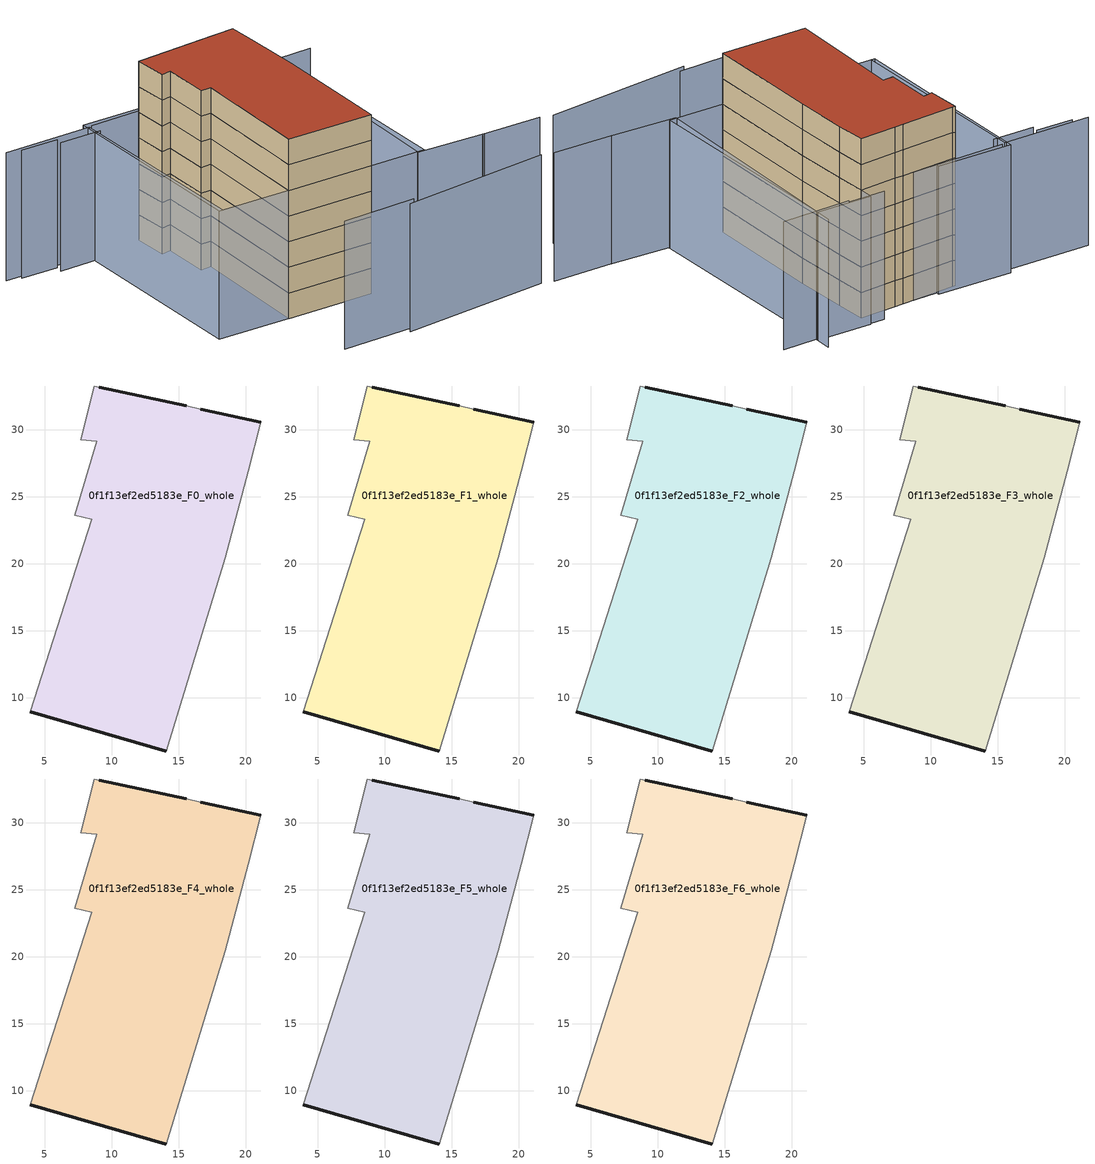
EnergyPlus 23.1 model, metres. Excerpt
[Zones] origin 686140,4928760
0f1f13ef2ed5183e_F0_whole
 floor ground (EU_floor_Construction): 21.12,30.56 20.18,26.91 18.48,20.44 14.09,6.03 3.93,8.95 8.51,23.31 7.26,23.63 8.9,29.14 7.7,29.23 8.72,33.25 9.08,33.14 15.55,31.76 16.66,31.52 z0
 wall outside (EU_wall_Construction): 21.12,30.56 16.66,31.52 / 15.55,31.76 9.08,33.14 / 3.93,8.95 14.09,6.03 z0:3
 wall adiabatic (EU_wall_Construction): 14.09,6.03 18.48,20.44 20.18,26.91 21.12,30.56 / 16.66,31.52 15.55,31.76 / 9.08,33.14 8.72,33.25 7.7,29.23 8.9,29.14 7.26,23.63 8.51,23.31 3.93,8.95 z0:3
0f1f13ef2ed5183e_F1_whole
 floor to 0f1f13ef2ed5183e_F0_whole (EU_floor_Construction): 21.12,30.56 20.18,26.91 18.48,20.44 14.09,6.03 3.93,8.95 8.51,23.31 7.26,23.63 8.9,29.14 7.7,29.23 8.72,33.25 9.08,33.14 15.55,31.76 16.66,31.52 z3
 wall outside (EU_wall_Construction): 21.12,30.56 16.66,31.52 / 15.55,31.76 9.08,33.14 / 3.93,8.95 14.09,6.03 z3:6
 wall adiabatic (EU_wall_Construction): 14.09,6.03 18.48,20.44 20.18,26.91 21.12,30.56 / 16.66,31.52 15.55,31.76 / 9.08,33.14 8.72,33.25 7.7,29.23 8.9,29.14 7.26,23.63 8.51,23.31 3.93,8.95 z3:6
0f1f13ef2ed5183e_F2_whole
 floor to 0f1f13ef2ed5183e_F1_whole (EU_floor_Construction): 21.12,30.56 20.18,26.91 18.48,20.44 14.09,6.03 3.93,8.95 8.51,23.31 7.26,23.63 8.9,29.14 7.7,29.23 8.72,33.25 9.08,33.14 15.55,31.76 16.66,31.52 z6
 wall outside (EU_wall_Construction): 21.12,30.56 16.66,31.52 / 15.55,31.76 9.08,33.14 / 3.93,8.95 14.09,6.03 z6:9
 wall adiabatic (EU_wall_Construction): 14.09,6.03 18.48,20.44 20.18,26.91 21.12,30.56 / 16.66,31.52 15.55,31.76 / 9.08,33.14 8.72,33.25 7.7,29.23 8.9,29.14 7.26,23.63 8.51,23.31 3.93,8.95 z6:9
0f1f13ef2ed5183e_F3_whole
 floor to 0f1f13ef2ed5183e_F2_whole (EU_floor_Construction): 21.12,30.56 20.18,26.91 18.48,20.44 14.09,6.03 3.93,8.95 8.51,23.31 7.26,23.63 8.9,29.14 7.7,29.23 8.72,33.25 9.08,33.14 15.55,31.76 16.66,31.52 z9
 wall outside (EU_wall_Construction): 21.12,30.56 16.66,31.52 / 15.55,31.76 9.08,33.14 / 3.93,8.95 14.09,6.03 z9:12
 wall adiabatic (EU_wall_Construction): 14.09,6.03 18.48,20.44 20.18,26.91 21.12,30.56 / 16.66,31.52 15.55,31.76 / 9.08,33.14 8.72,33.25 7.7,29.23 8.9,29.14 7.26,23.63 8.51,23.31 3.93,8.95 z9:12
0f1f13ef2ed5183e_F4_whole
 floor to 0f1f13ef2ed5183e_F3_whole (EU_floor_Construction): 21.12,30.56 20.18,26.91 18.48,20.44 14.09,6.03 3.93,8.95 8.51,23.31 7.26,23.63 8.9,29.14 7.7,29.23 8.72,33.25 9.08,33.14 15.55,31.76 16.66,31.52 z12
 wall outside (EU_wall_Construction): 21.12,30.56 16.66,31.52 / 15.55,31.76 9.08,33.14 / 3.93,8.95 14.09,6.03 z12:15
 wall adiabatic (EU_wall_Construction): 14.09,6.03 18.48,20.44 20.18,26.91 21.12,30.56 / 16.66,31.52 15.55,31.76 / 9.08,33.14 8.72,33.25 7.7,29.23 8.9,29.14 7.26,23.63 8.51,23.31 3.93,8.95 z12:15
0f1f13ef2ed5183e_F5_whole
 floor to 0f1f13ef2ed5183e_F4_whole (EU_floor_Construction): 21.12,30.56 20.18,26.91 18.48,20.44 14.09,6.03 3.93,8.95 8.51,23.31 7.26,23.63 8.9,29.14 7.7,29.23 8.72,33.25 9.08,33.14 15.55,31.76 16.66,31.52 z15
 wall outside (EU_wall_Construction): 21.12,30.56 16.66,31.52 / 15.55,31.76 9.08,33.14 / 3.93,8.95 14.09,6.03 z15:18
 wall adiabatic (EU_wall_Construction): 14.09,6.03 18.48,20.44 20.18,26.91 21.12,30.56 / 16.66,31.52 15.55,31.76 / 9.08,33.14 8.72,33.25 7.7,29.23 8.9,29.14 7.26,23.63 8.51,23.31 3.93,8.95 z15:18
0f1f13ef2ed5183e_F6_whole
 floor to 0f1f13ef2ed5183e_F5_whole (EU_floor_Construction): 21.12,30.56 20.18,26.91 18.48,20.44 14.09,6.03 3.93,8.95 8.51,23.31 7.26,23.63 8.9,29.14 7.7,29.23 8.72,33.25 9.08,33.14 15.55,31.76 16.66,31.52 z18
 wall outside (EU_wall_Construction): 21.12,30.56 16.66,31.52 / 15.55,31.76 9.08,33.14 / 3.93,8.95 14.09,6.03 z18:21
 wall adiabatic (EU_wall_Construction): 14.09,6.03 18.48,20.44 20.18,26.91 21.12,30.56 / 16.66,31.52 15.55,31.76 / 9.08,33.14 8.72,33.25 7.7,29.23 8.9,29.14 7.26,23.63 8.51,23.31 3.93,8.95 z18:21
 roof outside (EU_roof_Construction): 14.09,6.03 18.48,20.44 20.18,26.91 21.12,30.56 16.66,31.52 15.55,31.76 9.08,33.14 8.72,33.25 7.7,29.23 8.9,29.14 7.26,23.63 8.51,23.31 3.93,8.95 z21
shading: 9.53,-2.98 27.45,-6.21 / 1.82,-0.33 10.66,-2.57 / 34.52,-0.3 27.5,1.75 / 27.67,1.7 19.76,4.23 / 19.76,4.23 28.77,32.3 / -7.76,37.94 2.55,35.02 / 2.55,35.02 -4.11,11.5 / 32.21,29.07 23.95,31.19 / 24,31.4 19.76,32.59 / 19.86,30.63 3.06,35.04 / 2.64,33.58 -2.29,34.97 / -1.88,35.74 -6.27,37 / 14.09,6.03 21.61,32.26 / 21.61,32.26 28.15,30.38 / 28.15,30.38 20.63,4.16 / 20.63,4.16 14.09,6.03 / -4.6,11.47 2.6,35.83 / 2.6,35.83 11.44,33.22 / 11.44,33.22 4.24,8.86 / 4.24,8.86 -4.6,11.47 z0:15
[Building]
EU S2 Campaign: North Axis=0; Terrain=City; Solar Distribution=FullExterior
[Site:Location]
Bologna: Latitude=44.5; Longitude=11.25; Time Zone=1; Elevation=37
[SizingPeriod:WeatherFileDays]
AnnualSizingPeriod: Begin Month=1; Begin Day of Month=1; End Month=12; End Day of Month=31; Day of Week for Start Day=Monday; Use Weather File Daylight Saving Period=No; Use Weather File Rain and Snow Indicators=No
[MATERIAL]
EU_InternalMass_Material: Roughness=MediumRough; Thickness=0.1; Conductivity=1; Density=1800; Specific Heat=900; Thermal Absorptance=0.9; Solar Absorptance=0.7; Visible Absorptance=0.7
[MATERIAL:NOMASS] Roughness=MediumRough; Thermal Absorptance=0.9; Solar Absorptance=0.7; Visible Absorptance=0.7
Name | Thermal Resistance
EU_wall_NoMass | 0.905828
EU_roof_NoMass | 0.37593
EU_floor_NoMass | 0.67114
[CONSTRUCTION]
EU_wall_Construction: EU_wall_NoMass
EU_roof_Construction: EU_roof_NoMass
EU_floor_Construction: EU_floor_NoMass
EU_InternalMass_Construction: EU_InternalMass_Material
[ZONE] Type=1; Multiplier=1; Ceiling Height=autocalculate; Floor Area=autocalculate; Part of Total Floor Area=Yes
Name | Volume
0f1f13ef2ed5183e_F0_whole | 835.875
0f1f13ef2ed5183e_F1_whole; 0f1f13ef2ed5183e_F2_whole; 0f1f13ef2ed5183e_F3_whole; 0f1f13ef2ed5183e_F4_whole; 0f1f13ef2ed5183e_F5_whole; 0f1f13ef2ed5183e_F6_whole | 835.874
[INTERNALMASS] Construction=EU_InternalMass_Construction; Surface Area=251.521
Name | Zone or ZoneList
0f1f13ef2ed5183e_F0_whole_EU_InternalMass | 0f1f13ef2ed5183e_F0_whole
0f1f13ef2ed5183e_F1_whole_EU_InternalMass | 0f1f13ef2ed5183e_F1_whole
0f1f13ef2ed5183e_F2_whole_EU_InternalMass | 0f1f13ef2ed5183e_F2_whole
0f1f13ef2ed5183e_F3_whole_EU_InternalMass | 0f1f13ef2ed5183e_F3_whole
0f1f13ef2ed5183e_F4_whole_EU_InternalMass | 0f1f13ef2ed5183e_F4_whole
0f1f13ef2ed5183e_F5_whole_EU_InternalMass | 0f1f13ef2ed5183e_F5_whole
0f1f13ef2ed5183e_F6_whole_EU_InternalMass | 0f1f13ef2ed5183e_F6_whole
[OTHEREQUIPMENT] Fuel Type=Electricity; Design Level Calculation Method=Watts/Area; Power per Zone Floor Area=1; Fraction Latent=0; Fraction Radiant=0; Fraction Lost=0; Carbon Dioxide Generation Rate=0; EndUse Subcategory=EU_Step8_InternalGains
Name | Zone or ZoneList or Space or SpaceList | Schedule
EU_Step8_InternalGain_0f1f13ef2ed5183e_F0_whole_f000 | 0f1f13ef2ed5183e_F0_whole | EU_Step8_GainSchedule_0f1f13ef2ed5183e_F0_whole_f000
EU_Step8_InternalGain_0f1f13ef2ed5183e_F1_whole_f000 | 0f1f13ef2ed5183e_F1_whole | EU_Step8_GainSchedule_0f1f13ef2ed5183e_F1_whole_f000
EU_Step8_InternalGain_0f1f13ef2ed5183e_F2_whole_f000 | 0f1f13ef2ed5183e_F2_whole | EU_Step8_GainSchedule_0f1f13ef2ed5183e_F2_whole_f000
EU_Step8_InternalGain_0f1f13ef2ed5183e_F3_whole_f000 | 0f1f13ef2ed5183e_F3_whole | EU_Step8_GainSchedule_0f1f13ef2ed5183e_F3_whole_f000
EU_Step8_InternalGain_0f1f13ef2ed5183e_F4_whole_f000 | 0f1f13ef2ed5183e_F4_whole | EU_Step8_GainSchedule_0f1f13ef2ed5183e_F4_whole_f000
EU_Step8_InternalGain_0f1f13ef2ed5183e_F5_whole_f000 | 0f1f13ef2ed5183e_F5_whole | EU_Step8_GainSchedule_0f1f13ef2ed5183e_F5_whole_f000
EU_Step8_InternalGain_0f1f13ef2ed5183e_F6_whole_f000 | 0f1f13ef2ed5183e_F6_whole | EU_Step8_GainSchedule_0f1f13ef2ed5183e_F6_whole_f000
[ZONEVENTILATION:DESIGNFLOWRATE] Schedule=EU_AlwaysOn; Design Flow Rate Calculation Method=AirChanges/Hour; Air Changes per Hour=0.73129; Ventilation Type=Natural; Fan Pressure Rise=0; Fan Total Efficiency=1; Constant Term Coefficient=1; Temperature Term Coefficient=0; Velocity Term Coefficient=0; Velocity Squared Term Coefficient=0; Minimum Indoor Temperature=-100; Maximum Indoor Temperature=100; Delta Temperature=-100; Minimum Outdoor Temperature=-100; Maximum Outdoor Temperature=100; Maximum Wind Speed=40
Name | Zone or ZoneList or Space or SpaceList
EU_ConstantAir_0f1f13ef2ed5183e_F0_whole | 0f1f13ef2ed5183e_F0_whole
EU_ConstantAir_0f1f13ef2ed5183e_F1_whole | 0f1f13ef2ed5183e_F1_whole
EU_ConstantAir_0f1f13ef2ed5183e_F2_whole | 0f1f13ef2ed5183e_F2_whole
EU_ConstantAir_0f1f13ef2ed5183e_F3_whole | 0f1f13ef2ed5183e_F3_whole
EU_ConstantAir_0f1f13ef2ed5183e_F4_whole | 0f1f13ef2ed5183e_F4_whole
EU_ConstantAir_0f1f13ef2ed5183e_F5_whole | 0f1f13ef2ed5183e_F5_whole
EU_ConstantAir_0f1f13ef2ed5183e_F6_whole | 0f1f13ef2ed5183e_F6_whole
[HVACTEMPLATE:THERMOSTAT] Constant Heating Setpoint=20; Constant Cooling Setpoint=50
EU_HeatOnly_0f1f13ef2ed5183e_F0_whole; EU_HeatOnly_0f1f13ef2ed5183e_F1_whole; EU_HeatOnly_0f1f13ef2ed5183e_F2_whole; EU_HeatOnly_0f1f13ef2ed5183e_F3_whole; EU_HeatOnly_0f1f13ef2ed5183e_F4_whole; EU_HeatOnly_0f1f13ef2ed5183e_F5_whole; EU_HeatOnly_0f1f13ef2ed5183e_F6_whole
[HVACTEMPLATE:ZONE:IDEALLOADSAIRSYSTEM] System Availability Schedule=EU_AlwaysOn; Maximum Heating Supply Air Temperature=50; Minimum Cooling Supply Air Temperature=13; Maximum Heating Supply Air Humidity Ratio=0.0156; Minimum Cooling Supply Air Humidity Ratio=0.0077; Heating Limit=NoLimit; Cooling Limit=NoLimit; Heating Availability Schedule=EU_AlwaysOn; Cooling Availability Schedule=EU_CoolingOff; Dehumidification Control Type=ConstantSensibleHeatRatio; Cooling Sensible Heat Ratio=0.7; Dehumidification Setpoint=60; Humidification Control Type=None; Humidification Setpoint=30; Outdoor Air Method=None; Outdoor Air Flow Rate per Person=0.00944; Outdoor Air Flow Rate per Zone Floor Area=0; Outdoor Air Flow Rate per Zone=0; Demand Controlled Ventilation Type=None; Outdoor Air Economizer Type=NoEconomizer; Heat Recovery Type=None; Sensible Heat Recovery Effectiveness=0.7; Latent Heat Recovery Effectiveness=0.65
Name | Template Thermostat
0f1f13ef2ed5183e_F0_whole | EU_HeatOnly_0f1f13ef2ed5183e_F0_whole
0f1f13ef2ed5183e_F1_whole | EU_HeatOnly_0f1f13ef2ed5183e_F1_whole
0f1f13ef2ed5183e_F2_whole | EU_HeatOnly_0f1f13ef2ed5183e_F2_whole
0f1f13ef2ed5183e_F3_whole | EU_HeatOnly_0f1f13ef2ed5183e_F3_whole
0f1f13ef2ed5183e_F4_whole | EU_HeatOnly_0f1f13ef2ed5183e_F4_whole
0f1f13ef2ed5183e_F5_whole | EU_HeatOnly_0f1f13ef2ed5183e_F5_whole
0f1f13ef2ed5183e_F6_whole | EU_HeatOnly_0f1f13ef2ed5183e_F6_whole
[SIZING:ZONE] Zone Cooling Design Supply Air Temperature Input Method=SupplyAirTemperature; Zone Cooling Design Supply Air Temperature=13; Zone Heating Design Supply Air Temperature Input Method=SupplyAirTemperature; Zone Heating Design Supply Air Temperature=50; Zone Cooling Design Supply Air Humidity Ratio=0.008; Zone Heating Design Supply Air Humidity Ratio=0.008; Cooling Design Air Flow Method=DesignDay; Cooling Design Air Flow Rate=0; Cooling Minimum Air Flow per Zone Floor Area=0.000762; Cooling Minimum Air Flow=0; Cooling Minimum Air Flow Fraction=0.2; Heating Design Air Flow Method=DesignDay; Heating Design Air Flow Rate=0; Heating Maximum Air Flow per Zone Floor Area=0.002032; Heating Maximum Air Flow=0.141576; Heating Maximum Air Flow Fraction=0.3; Account for Dedicated Outdoor Air System=No; Dedicated Outdoor Air System Control Strategy=NeutralSupplyAir; Dedicated Outdoor Air Low Setpoint Temperature for Design=autosize; Dedicated Outdoor Air High Setpoint Temperature for Design=autosize; Zone Load Sizing Method=Sensible Load Only No Latent Load; Zone Latent Cooling Design Supply Air Humidity Ratio Input Method=HumidityRatioDifference; Zone Cooling Design Supply Air Humidity Ratio Difference=0.005; Zone Latent Heating Design Supply Air Humidity Ratio Input Method=HumidityRatioDifference; Zone Humidification Design Supply Air Humidity Ratio Difference=0.005
0f1f13ef2ed5183e_F0_whole; 0f1f13ef2ed5183e_F1_whole; 0f1f13ef2ed5183e_F2_whole; 0f1f13ef2ed5183e_F3_whole; 0f1f13ef2ed5183e_F4_whole; 0f1f13ef2ed5183e_F5_whole; 0f1f13ef2ed5183e_F6_whole
[SCHEDULE:CONSTANT]
Name | Hourly Value
EU_AlwaysOn | 1
EU_CoolingOff | 0
[SCHEDULE:FILE] Column Number=1; Rows to Skip at Top=0; Number of Hours of Data=8760; Column Separator=Comma; Interpolate to Timestep=No; Minutes per Item=60; Adjust Schedule for Daylight Savings=Yes
Name | File
EU_Step8_GainSchedule_0f1f13ef2ed5183e_F0_whole_f000 | ../../schedules/0f1f13ef2ed5183e/0f1f13ef2ed5183e_F0_whole_f000_gain.csv
EU_Step8_GainSchedule_0f1f13ef2ed5183e_F1_whole_f000 | ../../schedules/0f1f13ef2ed5183e/0f1f13ef2ed5183e_F1_whole_f000_gain.csv
EU_Step8_GainSchedule_0f1f13ef2ed5183e_F2_whole_f000 | ../../schedules/0f1f13ef2ed5183e/0f1f13ef2ed5183e_F2_whole_f000_gain.csv
EU_Step8_GainSchedule_0f1f13ef2ed5183e_F3_whole_f000 | ../../schedules/0f1f13ef2ed5183e/0f1f13ef2ed5183e_F3_whole_f000_gain.csv
EU_Step8_GainSchedule_0f1f13ef2ed5183e_F4_whole_f000 | ../../schedules/0f1f13ef2ed5183e/0f1f13ef2ed5183e_F4_whole_f000_gain.csv
EU_Step8_GainSchedule_0f1f13ef2ed5183e_F5_whole_f000 | ../../schedules/0f1f13ef2ed5183e/0f1f13ef2ed5183e_F5_whole_f000_gain.csv
EU_Step8_GainSchedule_0f1f13ef2ed5183e_F6_whole_f000 | ../../schedules/0f1f13ef2ed5183e/0f1f13ef2ed5183e_F6_whole_f000_gain.csv
